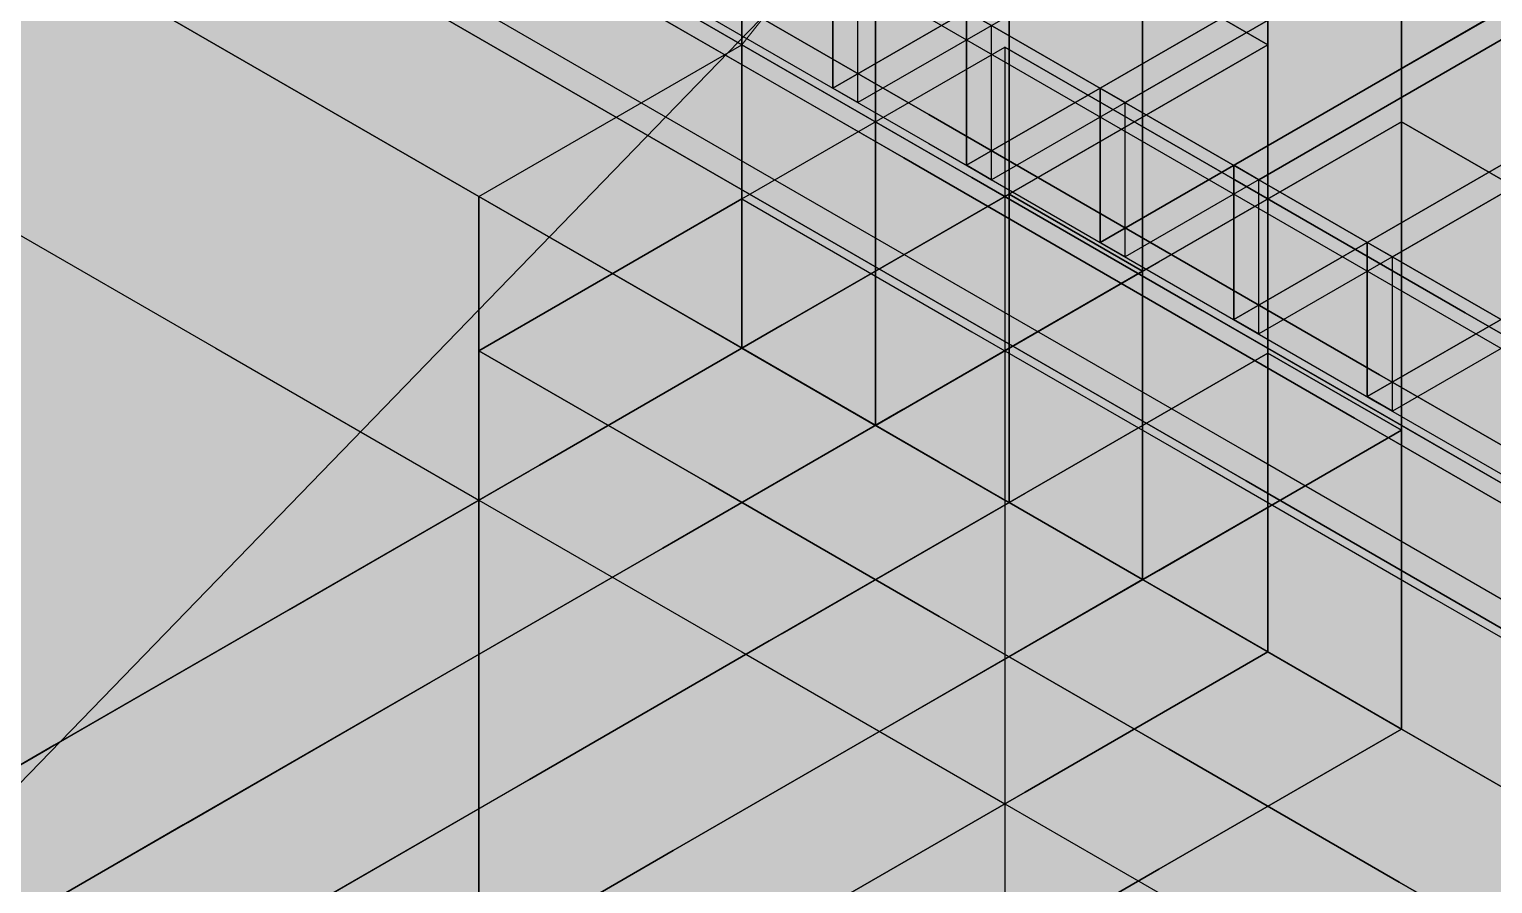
# Model space of a CAD drawing. Header units: metres. Extents: x 0 to 28.4, y 0 to 5.9.
# Drawn here: x 13.8889 to 14.1299, y 2.2618 to 2.4025 of the extents above; entities that cross this region are included whole.
import ezdxf

# ---------------------------------------------------------------- set-up
doc = ezdxf.new("R2010")
doc.units = ezdxf.units.M
doc.header["$LTSCALE"] = 0.25
doc.layers.add('ISO-ARISTAS', color=8, linetype='CONTINUOUS')
doc.layers.add('ISO-CONCRETO-SUP', color=254, linetype='CONTINUOUS', true_color=0xe8e8e8)
doc.layers.add('LLAMADAS', color=30, linetype='CONTINUOUS', lineweight=18)

msp = doc.modelspace()

# ---------------------------------------------------------------- linework, layer by layer
at = {"layer": 'ISO-ARISTAS', "color": 250}
for p, q in [((14.09282, 2.4), (14.09282, 2.44746)), ((14.09282, 2.44746), (14.09282, 2.4)), ((14.00622, 2.39746), (14.00622, 2.44492)), ((14.00622, 2.39746), (14.00622, 2.44492)), ((14.00622, 2.39746), (14.00622, 2.44492)), ((14.00622, 2.44492), (14.00622, 2.39746)), ((14.09282, 2.44473), (14.09282, 2.39696)), ((14.09282, 2.44473), (14.09282, 2.39696)), ((14.02122, 2.39284), (14.0985, 2.43746)), ((14.0985, 2.43746), (14.02122, 2.39284)), ((14.06521, 2.39284), (14.14249, 2.43746)), ((14.06521, 2.39284), (14.14249, 2.43746)), ((14.10262, 2.43508), (14.02534, 2.39046)), ((14.10262, 2.43508), (14.02534, 2.39046)), ((14.06933, 2.39046), (14.14662, 2.43508)), ((14.14662, 2.43508), (14.06933, 2.39046)), ((14.11482, 2.43476), (14.11482, 2.3873)), ((14.11482, 2.43476), (14.11482, 2.3873)), ((14.02821, 2.38476), (14.02821, 2.43222)), ((14.02821, 2.38476), (14.02821, 2.43222)), ((14.02821, 2.38476), (14.02821, 2.43222)), ((14.02821, 2.43222), (14.02821, 2.38476)), ((14.11482, 2.38426), (14.11482, 2.43203)), ((14.11482, 2.43203), (14.11482, 2.38426)), ((14.037, 2.38849), (13.96277, 2.43135)), ((13.96277, 2.43135), (14.037, 2.38849)), ((13.96277, 2.42659), (14.037, 2.38373)), ((13.96277, 2.42659), (14.037, 2.38373)), ((13.96277, 2.42659), (14.037, 2.38373)), ((13.96277, 2.42659), (14.037, 2.38373)), ((13.87631, 2.425), (13.91962, 2.4)), ((13.87631, 2.425), (13.91962, 2.4)), ((13.91962, 2.4), (13.87631, 2.425)), ((13.87631, 2.425), (13.91962, 2.4)), ((14.03287, 2.38135), (13.95864, 2.4242)), ((13.95864, 2.4242), (14.03287, 2.38135)), ((14.00622, 2.4), (13.96292, 2.425)), ((13.96292, 2.425), (14.00622, 2.4)), ((14.04321, 2.38014), (14.1205, 2.42476)), ((14.1205, 2.42476), (14.04321, 2.38014)), ((14.09282, 2.4), (14.04952, 2.425)), ((14.04952, 2.425), (14.09282, 2.4)), ((14.04952, 2.425), (14.09282, 2.4)), ((14.04952, 2.425), (14.09282, 2.4)), ((14.08721, 2.38014), (14.16449, 2.42476)), ((14.08721, 2.38014), (14.16449, 2.42476)), ((14.12462, 2.42238), (14.04734, 2.37776)), ((14.12462, 2.42238), (14.04734, 2.37776)), ((14.05021, 2.42286), (14.05021, 2.3754)), ((14.05021, 2.42286), (14.05021, 2.3754)), ((14.09133, 2.37776), (14.16862, 2.42238)), ((14.16862, 2.42238), (14.09133, 2.37776)), ((14.05021, 2.37236), (14.05021, 2.42013)), ((14.05021, 2.42013), (14.05021, 2.37236)), ((14.015, 2.37579), (13.94077, 2.41865)), ((14.015, 2.37579), (13.94077, 2.41865)), ((14.02122, 2.39284), (14.02122, 2.41824)), ((14.02122, 2.41824), (14.02122, 2.39284)), ((14.02534, 2.39046), (14.02534, 2.41586)), ((14.02534, 2.39046), (14.02534, 2.41586)), ((14.015, 2.37103), (13.94077, 2.41389)), ((13.94077, 2.41389), (14.015, 2.37103)), ((14.06521, 2.36744), (14.14249, 2.41206)), ((14.14249, 2.41206), (14.06521, 2.36744)), ((14.07221, 2.3627), (14.07221, 2.41016)), ((14.07221, 2.41016), (14.07221, 2.3627)), ((14.1092, 2.36744), (14.18649, 2.41206)), ((14.1092, 2.36744), (14.18649, 2.41206)), ((14.11123, 2.36627), (14.037, 2.40913)), ((14.037, 2.40913), (14.11123, 2.36627)), ((14.14662, 2.40968), (14.06933, 2.36506)), ((14.14662, 2.40968), (14.06933, 2.36506)), ((14.07221, 2.35966), (14.07221, 2.40743)), ((14.07221, 2.35966), (14.07221, 2.40743)), ((14.11333, 2.36506), (14.19061, 2.40968)), ((14.19061, 2.40968), (14.11333, 2.36506)), ((14.10711, 2.36389), (14.03287, 2.40675)), ((14.10711, 2.36389), (14.03287, 2.40675)), ((14.04321, 2.38014), (14.04321, 2.40554)), ((14.04321, 2.40554), (14.04321, 2.38014)), ((14.04734, 2.37776), (14.04734, 2.40316)), ((14.04734, 2.37776), (14.04734, 2.40316)), ((13.91962, 2.4), (13.96292, 2.375)), ((13.91962, 2.4), (13.96292, 2.375)), ((13.96292, 2.375), (13.91962, 2.4)), ((13.91962, 2.4), (13.96292, 2.375)), ((13.96292, 2.375), (14.00622, 2.4)), ((13.96292, 2.375), (14.00622, 2.4)), ((14.04952, 2.375), (14.00622, 2.4)), ((14.00622, 2.4), (14.04952, 2.375)), ((14.04411, 2.37813), (14.00622, 2.4)), ((14.00622, 2.4), (14.00622, 2.3746)), ((14.00622, 2.4), (14.00622, 2.3746)), ((14.00622, 2.4), (14.04411, 2.37813)), ((14.00622, 2.3746), (14.04952, 2.3996)), ((14.00622, 2.3746), (14.04952, 2.3996)), ((14.09282, 2.4), (14.04952, 2.375)), ((14.09282, 2.4), (14.04952, 2.375)), ((14.08741, 2.37773), (14.04952, 2.3996)), ((14.04952, 2.3996), (14.04952, 2.35214)), ((14.04952, 2.3996), (14.04952, 2.35214)), ((14.04952, 2.3996), (14.08741, 2.37773)), ((14.05285, 2.37692), (14.09282, 2.4)), ((14.09282, 2.4), (14.05285, 2.37692)), ((14.08721, 2.35474), (14.16449, 2.39936)), ((14.16449, 2.39936), (14.08721, 2.35474)), ((14.09282, 2.35), (14.09282, 2.4)), ((14.09282, 2.4), (14.09282, 2.35)), ((14.00622, 2.35), (14.00622, 2.39746)), ((14.00622, 2.35), (14.00622, 2.39746)), ((14.00622, 2.35), (14.00622, 2.39746)), ((14.00622, 2.39746), (14.00622, 2.35)), ((14.16862, 2.39698), (14.09133, 2.35236)), ((14.16862, 2.39698), (14.09133, 2.35236)), ((14.09282, 2.39696), (14.09282, 2.3492)), ((14.09282, 2.39696), (14.09282, 2.3492)), ((14.02534, 2.39046), (14.02122, 2.39284)), ((14.02122, 2.39284), (14.02534, 2.39046)), ((14.06521, 2.36744), (14.06521, 2.39284)), ((14.06933, 2.39046), (14.06521, 2.39284)), ((14.06933, 2.39046), (14.06521, 2.39284)), ((14.06521, 2.39284), (14.06521, 2.36744)), ((14.06933, 2.36506), (14.06933, 2.39046)), ((14.06933, 2.36506), (14.06933, 2.39046)), ((14.11123, 2.34563), (14.037, 2.38849)), ((14.037, 2.38849), (14.11123, 2.34563)), ((14.11482, 2.3873), (14.07152, 2.3623)), ((14.07152, 2.3623), (14.11482, 2.3873)), ((14.07485, 2.36422), (14.11482, 2.3873)), ((14.07485, 2.36422), (14.11482, 2.3873)), ((14.1092, 2.34204), (14.18649, 2.38666)), ((14.18649, 2.38666), (14.1092, 2.34204)), ((14.11482, 2.3873), (14.11482, 2.3373)), ((14.15674, 2.36309), (14.11482, 2.3873)), ((14.11482, 2.3873), (14.11482, 2.3373)), ((14.11482, 2.3873), (14.15674, 2.36309)), ((14.11482, 2.3873), (14.15674, 2.36309)), ((14.11482, 2.3873), (14.15674, 2.36309)), ((14.02821, 2.3373), (14.02821, 2.38476)), ((14.02821, 2.3373), (14.02821, 2.38476)), ((14.02821, 2.3373), (14.02821, 2.38476)), ((14.02821, 2.38476), (14.02821, 2.3373)), ((14.037, 2.38373), (14.11123, 2.34087)), ((14.037, 2.38373), (14.11123, 2.34087)), ((14.037, 2.38373), (14.11123, 2.34087)), ((14.037, 2.38373), (14.11123, 2.34087)), ((14.19061, 2.38428), (14.11333, 2.33966)), ((14.19061, 2.38428), (14.11333, 2.33966)), ((14.11482, 2.3365), (14.11482, 2.38426)), ((14.11482, 2.38426), (14.11482, 2.3365)), ((14.10711, 2.33849), (14.03287, 2.38135)), ((14.03287, 2.38135), (14.10711, 2.33849)), ((14.04734, 2.37776), (14.04321, 2.38014)), ((14.04321, 2.38014), (14.04734, 2.37776)), ((14.08721, 2.35474), (14.08721, 2.38014)), ((14.09133, 2.37776), (14.08721, 2.38014)), ((14.09133, 2.37776), (14.08721, 2.38014)), ((14.08721, 2.38014), (14.08721, 2.35474)), ((14.05285, 2.37692), (14.01288, 2.35385)), ((14.01288, 2.35385), (14.05285, 2.37692)), ((14.082, 2.35625), (14.04411, 2.37813)), ((14.04411, 2.37813), (14.082, 2.35625)), ((14.1253, 2.35585), (14.08741, 2.37773)), ((14.08741, 2.37773), (14.1253, 2.35585)), ((14.09133, 2.35236), (14.09133, 2.37776)), ((14.09133, 2.35236), (14.09133, 2.37776)), ((13.87631, 2.375), (13.91962, 2.35)), ((13.87631, 2.375), (13.91962, 2.35)), ((13.96292, 2.375), (14.00622, 2.35)), ((13.96292, 2.375), (14.00622, 2.35)), ((14.00622, 2.35), (13.96292, 2.375)), ((13.96292, 2.375), (14.00622, 2.35)), ((13.96292, 2.3496), (13.96292, 2.375)), ((14.00081, 2.35313), (13.96292, 2.375)), ((14.00081, 2.35313), (13.96292, 2.375)), ((13.96292, 2.375), (13.96292, 2.3496)), ((13.96292, 2.3496), (14.00622, 2.3746)), ((14.00622, 2.3746), (13.96292, 2.3496)), ((13.96292, 2.3496), (14.00622, 2.3746)), ((13.96292, 2.3496), (14.00622, 2.3746)), ((14.04952, 2.375), (14.00622, 2.35)), ((14.04952, 2.375), (14.00622, 2.35)), ((14.00622, 2.3746), (14.04411, 2.35273)), ((14.00622, 2.3746), (14.04411, 2.35273)), ((14.01072, 2.3526), (14.05021, 2.3754)), ((14.01072, 2.3526), (14.05021, 2.3754)), ((14.08923, 2.33293), (14.015, 2.37579)), ((14.08923, 2.33293), (14.015, 2.37579)), ((14.02821, 2.3627), (14.05021, 2.3754)), ((14.05021, 2.3754), (14.02821, 2.3627)), ((14.09282, 2.35), (14.04952, 2.375)), ((14.04952, 2.375), (14.09282, 2.35)), ((14.07221, 2.3627), (14.05021, 2.3754)), ((14.05021, 2.3754), (14.05021, 2.35)), ((14.05021, 2.3754), (14.05021, 2.35)), ((14.05021, 2.3754), (14.07221, 2.3627)), ((14.05021, 2.3754), (14.07221, 2.3627)), ((14.05021, 2.3754), (14.07221, 2.3627)), ((14.05021, 2.3246), (14.05021, 2.37236)), ((14.05021, 2.37236), (14.05021, 2.3246)), ((14.08923, 2.32817), (14.015, 2.37103)), ((14.015, 2.37103), (14.08923, 2.32817)), ((14.06933, 2.36506), (14.06521, 2.36744)), ((14.06521, 2.36744), (14.06933, 2.36506)), ((14.1092, 2.34204), (14.1092, 2.36744)), ((14.11333, 2.36506), (14.1092, 2.36744)), ((14.11333, 2.36506), (14.1092, 2.36744)), ((14.1092, 2.36744), (14.1092, 2.34204)), ((14.03488, 2.34115), (14.07485, 2.36422)), ((14.03488, 2.34115), (14.07485, 2.36422)), ((14.18546, 2.32341), (14.11123, 2.36627)), ((14.11123, 2.36627), (14.18546, 2.32341)), ((14.11333, 2.33966), (14.11333, 2.36506)), ((14.11333, 2.33966), (14.11333, 2.36506)), ((14.00622, 2.35), (14.02821, 2.3627)), ((14.02821, 2.3627), (14.00622, 2.35)), ((14.07152, 2.3623), (14.02821, 2.3373)), ((14.02821, 2.3373), (14.07152, 2.3623)), ((14.07221, 2.3627), (14.03272, 2.3399)), ((14.03272, 2.3399), (14.07221, 2.3627)), ((14.07221, 2.3627), (14.05021, 2.35)), ((14.07221, 2.3627), (14.05021, 2.35)), ((14.07221, 2.3373), (14.07221, 2.3627)), ((14.07221, 2.3627), (14.07221, 2.3373)), ((14.18134, 2.32103), (14.10711, 2.36389)), ((14.18134, 2.32103), (14.10711, 2.36389)), ((14.07221, 2.3119), (14.07221, 2.35966)), ((14.07221, 2.3119), (14.07221, 2.35966)), ((14.11988, 2.33438), (14.082, 2.35625)), ((14.082, 2.35625), (14.11988, 2.33438)), ((14.09133, 2.35236), (14.08721, 2.35474)), ((14.08721, 2.35474), (14.09133, 2.35236)), ((14.16318, 2.33398), (14.1253, 2.35585)), ((14.1253, 2.35585), (14.16318, 2.33398)), ((13.97123, 2.3298), (14.01072, 2.3526)), ((13.97123, 2.3298), (14.01072, 2.3526)), ((14.01288, 2.35385), (13.97291, 2.33077)), ((13.97291, 2.33077), (14.01288, 2.35385)), ((14.03869, 2.33125), (14.00081, 2.35313)), ((14.03869, 2.33125), (14.00081, 2.35313)), ((14.04411, 2.35273), (14.082, 2.33085)), ((14.04411, 2.35273), (14.082, 2.33085)), ((14.04952, 2.35214), (14.04952, 2.30468)), ((14.04952, 2.35214), (14.04952, 2.30468)), ((13.91962, 2.35), (13.96292, 2.325)), ((13.91962, 2.35), (13.96292, 2.325)), ((13.96292, 2.30214), (13.96292, 2.3496)), ((14.00081, 2.32773), (13.96292, 2.3496)), ((14.00081, 2.32773), (13.96292, 2.3496)), ((14.00081, 2.32773), (13.96292, 2.3496)), ((13.96292, 2.3496), (13.96292, 2.30214)), ((13.96292, 2.3496), (14.00081, 2.32773)), ((14.00622, 2.35), (14.04952, 2.325)), ((14.00622, 2.35), (14.04952, 2.325)), ((14.02821, 2.3373), (14.00622, 2.35)), ((14.00622, 2.35), (14.02821, 2.3373)), ((14.05021, 2.35), (14.02821, 2.3373)), ((14.05021, 2.35), (14.02821, 2.3373)), ((14.05021, 2.35), (14.05021, 2.3246)), ((14.05021, 2.35), (14.05021, 2.3246)), ((14.13612, 2.325), (14.09282, 2.35)), ((14.09282, 2.35), (14.13612, 2.325)), ((14.09282, 2.3), (14.09282, 2.35)), ((14.09282, 2.35), (14.09282, 2.3)), ((14.05021, 2.3246), (14.09282, 2.3492)), ((14.09282, 2.3492), (14.05021, 2.3246)), ((14.05285, 2.32612), (14.09282, 2.3492)), ((14.05285, 2.32612), (14.09282, 2.3492)), ((14.11482, 2.3365), (14.09282, 2.3492)), ((14.09282, 2.3492), (14.09282, 2.3)), ((14.09282, 2.3492), (14.09282, 2.3)), ((14.09282, 2.3492), (14.11482, 2.3365)), ((14.09282, 2.3492), (14.11482, 2.3365)), ((14.09282, 2.3492), (14.11482, 2.3365)), ((14.18546, 2.30278), (14.11123, 2.34563)), ((14.11123, 2.34563), (14.18546, 2.30278)), ((14.03272, 2.3399), (13.99323, 2.3171)), ((13.99323, 2.3171), (14.03272, 2.3399)), ((13.99491, 2.31807), (14.03488, 2.34115)), ((13.99491, 2.31807), (14.03488, 2.34115)), ((14.11333, 2.33966), (14.1092, 2.34204)), ((14.1092, 2.34204), (14.11333, 2.33966)), ((14.11123, 2.34087), (14.18546, 2.29801)), ((14.11123, 2.34087), (14.18546, 2.29801)), ((14.11123, 2.34087), (14.18546, 2.29801)), ((14.11123, 2.34087), (14.18546, 2.29801)), ((14.18134, 2.29563), (14.10711, 2.33849)), ((14.10711, 2.33849), (14.18134, 2.29563)), ((14.07014, 2.31309), (14.02821, 2.3373)), ((14.02821, 2.3373), (14.07014, 2.31309)), ((14.07221, 2.3119), (14.07221, 2.3373)), ((14.07221, 2.3373), (14.07221, 2.3119)), ((14.11482, 2.3365), (14.07221, 2.3119)), ((14.11482, 2.3365), (14.07221, 2.3119)), ((14.07485, 2.31342), (14.11482, 2.3365)), ((14.11482, 2.3365), (14.07485, 2.31342)), ((14.11482, 2.3373), (14.11482, 2.2873)), ((14.11482, 2.3373), (14.11482, 2.2873)), ((14.11482, 2.2873), (14.11482, 2.3365)), ((14.11482, 2.3365), (14.11482, 2.2873)), ((14.16346, 2.29008), (14.08923, 2.33293)), ((14.16346, 2.29008), (14.08923, 2.33293)), ((14.15777, 2.3125), (14.11988, 2.33438)), ((14.11988, 2.33438), (14.15777, 2.3125)), ((13.97291, 2.33077), (13.93294, 2.30769)), ((13.93294, 2.30769), (13.97291, 2.33077)), ((14.07658, 2.30938), (14.03869, 2.33125)), ((14.07658, 2.30938), (14.03869, 2.33125)), ((14.082, 2.33085), (14.11988, 2.30898)), ((14.082, 2.33085), (14.11988, 2.30898)), ((13.93174, 2.307), (13.97123, 2.3298)), ((13.93174, 2.307), (13.97123, 2.3298)), ((14.16346, 2.28531), (14.08923, 2.32817)), ((14.08923, 2.32817), (14.16346, 2.28531)), ((14.03869, 2.30585), (14.00081, 2.32773)), ((14.03869, 2.30585), (14.00081, 2.32773)), ((14.03869, 2.30585), (14.00081, 2.32773)), ((14.00081, 2.32773), (14.03869, 2.30585)), ((14.01288, 2.30305), (14.05285, 2.32612)), ((14.01288, 2.30305), (14.05285, 2.32612)), ((13.96292, 2.325), (14.00622, 2.3)), ((13.96292, 2.325), (14.00622, 2.3)), ((14.01072, 2.3018), (14.05021, 2.3246)), ((14.05021, 2.3246), (14.01072, 2.3018)), ((14.04952, 2.325), (14.09282, 2.3)), ((14.04952, 2.325), (14.09282, 2.3)), ((14.07221, 2.3119), (14.05021, 2.3246)), ((14.05021, 2.3246), (14.07221, 2.3119)), ((14.05021, 2.3246), (14.07221, 2.3119)), ((14.05021, 2.3246), (14.07221, 2.3119)), ((13.99323, 2.3171), (13.95374, 2.2943)), ((13.95374, 2.2943), (13.99323, 2.3171)), ((13.95494, 2.29499), (13.99491, 2.31807)), ((13.95494, 2.29499), (13.99491, 2.31807)), ((14.03488, 2.29035), (14.07485, 2.31342)), ((14.07485, 2.31342), (14.03488, 2.29035)), ((14.07221, 2.3119), (14.03272, 2.2891)), ((14.07221, 2.3119), (14.03272, 2.2891)), ((14.11207, 2.28889), (14.07014, 2.31309)), ((14.07014, 2.31309), (14.11207, 2.28889)), ((14.11447, 2.2875), (14.07658, 2.30938)), ((14.11447, 2.2875), (14.07658, 2.30938)), ((14.11988, 2.30898), (14.15777, 2.2871)), ((14.11988, 2.30898), (14.15777, 2.2871)), ((13.89225, 2.2842), (13.93174, 2.307)), ((13.89225, 2.2842), (13.93174, 2.307)), ((13.93294, 2.30769), (13.89297, 2.28462)), ((13.89297, 2.28462), (13.93294, 2.30769)), ((14.07658, 2.28398), (14.03869, 2.30585)), ((14.07658, 2.28398), (14.03869, 2.30585)), ((14.07658, 2.28398), (14.03869, 2.30585)), ((14.03869, 2.30585), (14.07658, 2.28398)), ((14.04952, 2.30468), (14.04952, 2.25722)), ((14.04952, 2.30468), (14.04952, 2.25722)), ((13.96292, 2.25468), (13.96292, 2.30214)), ((13.96292, 2.30214), (13.96292, 2.25468)), ((13.97123, 2.279), (14.01072, 2.3018)), ((14.01072, 2.3018), (13.97123, 2.279)), ((13.97291, 2.27997), (14.01288, 2.30305)), ((13.97291, 2.27997), (14.01288, 2.30305)), ((14.00622, 2.3), (14.04952, 2.275)), ((14.00622, 2.3), (14.04952, 2.275)), ((14.09282, 2.3), (14.05285, 2.27692)), ((14.05285, 2.27692), (14.09282, 2.3)), ((14.09282, 2.3), (14.05285, 2.27692)), ((14.09282, 2.3), (14.05285, 2.27692)), ((14.09282, 2.3), (14.11482, 2.2873)), ((14.09282, 2.3), (14.11482, 2.2873)), ((13.95374, 2.2943), (13.91425, 2.2715)), ((13.91425, 2.2715), (13.95374, 2.2943)), ((13.91497, 2.27192), (13.95494, 2.29499)), ((13.91497, 2.27192), (13.95494, 2.29499)), ((13.99491, 2.26727), (14.03488, 2.29035)), ((14.03488, 2.29035), (13.99491, 2.26727)), ((14.03272, 2.2891), (13.99323, 2.2663)), ((14.03272, 2.2891), (13.99323, 2.2663)), ((14.11482, 2.2873), (14.07485, 2.26422)), ((14.07485, 2.26422), (14.11482, 2.2873)), ((14.11482, 2.2873), (14.07485, 2.26422)), ((14.11482, 2.2873), (14.07485, 2.26422)), ((14.15399, 2.26468), (14.11207, 2.28889)), ((14.11207, 2.28889), (14.15399, 2.26468)), ((14.15236, 2.26563), (14.11447, 2.2875)), ((14.15236, 2.26563), (14.11447, 2.2875)), ((14.11482, 2.2873), (14.15674, 2.26309)), ((14.11482, 2.2873), (14.15674, 2.26309)), ((13.89297, 2.28462), (13.853, 2.26154)), ((13.853, 2.26154), (13.89297, 2.28462)), ((13.85276, 2.2614), (13.89225, 2.2842)), ((13.85276, 2.2614), (13.89225, 2.2842)), ((14.11447, 2.2621), (14.07658, 2.28398)), ((14.11447, 2.2621), (14.07658, 2.28398)), ((14.11447, 2.2621), (14.07658, 2.28398)), ((14.07658, 2.28398), (14.11447, 2.2621)), ((13.93294, 2.25689), (13.97291, 2.27997)), ((13.93294, 2.25689), (13.97291, 2.27997)), ((13.93174, 2.2562), (13.97123, 2.279)), ((13.97123, 2.279), (13.93174, 2.2562)), ((14.05285, 2.27692), (14.01288, 2.25385)), ((14.01288, 2.25385), (14.05285, 2.27692)), ((14.05285, 2.27692), (14.01288, 2.25385)), ((14.05285, 2.27692), (14.01288, 2.25385)), ((14.04952, 2.275), (14.09282, 2.25)), ((14.04952, 2.275), (14.09282, 2.25)), ((13.91425, 2.2715), (13.87476, 2.2487)), ((13.87476, 2.2487), (13.91425, 2.2715)), ((13.87499, 2.24884), (13.91497, 2.27192)), ((13.87499, 2.24884), (13.91497, 2.27192)), ((13.99323, 2.2663), (13.95374, 2.2435)), ((13.99323, 2.2663), (13.95374, 2.2435)), ((13.95494, 2.24419), (13.99491, 2.26727)), ((13.99491, 2.26727), (13.95494, 2.24419)), ((14.07485, 2.26422), (14.03488, 2.24115)), ((14.03488, 2.24115), (14.07485, 2.26422)), ((14.07485, 2.26422), (14.03488, 2.24115)), ((14.07485, 2.26422), (14.03488, 2.24115)), ((14.15236, 2.24023), (14.11447, 2.2621)), ((14.15236, 2.24023), (14.11447, 2.2621)), ((14.15236, 2.24023), (14.11447, 2.2621)), ((14.11447, 2.2621), (14.15236, 2.24023))]:
    msp.add_line(p, q, dxfattribs=at)
at = {"layer": 'ISO-CONCRETO-SUP', "true_color": 0x89847b}
for points in [[(13.87631, 2.425), (13.91962, 2.4), (13.87631, 2.475), (13.91962, 2.45)], [(13.91962, 2.4), (13.96292, 2.375), (13.91962, 2.45), (13.96292, 2.425)], [(13.87631, 2.375), (13.91962, 2.35), (13.87631, 2.425), (13.91962, 2.4)], [(13.96292, 2.375), (14.00622, 2.35), (13.96292, 2.425), (14.00622, 2.4)], [(13.91962, 2.35), (13.96292, 2.325), (13.91962, 2.4), (13.96292, 2.375)], [(14.00622, 2.35), (14.04952, 2.325), (14.00622, 2.4), (14.04952, 2.375)], [(13.96292, 2.325), (14.00622, 2.3), (13.96292, 2.375), (14.00622, 2.35)], [(14.04952, 2.325), (14.09282, 2.3), (14.04952, 2.375), (14.09282, 2.35)], [(14.00622, 2.3), (14.04952, 2.275), (14.00622, 2.35), (14.04952, 2.325)], [(14.09282, 2.3), (14.13612, 2.275), (14.09282, 2.35), (14.13612, 2.325)], [(14.04952, 2.275), (14.09282, 2.25), (14.04952, 2.325), (14.09282, 2.3)], [(14.09282, 2.25), (14.13612, 2.225), (14.09282, 2.3), (14.13612, 2.275)]]:
    msp.add_solid(points, dxfattribs=at)
at = {"layer": 'ISO-CONCRETO-SUP', "true_color": 0xa6a6a2}
for points in [[(13.87631, 2.425), (13.91962, 2.4), (13.87631, 2.475), (13.91962, 2.45)], [(13.96292, 2.425), (14.00622, 2.4), (13.96292, 2.475), (14.00622, 2.45)], [(13.87631, 2.425), (13.91962, 2.4), (13.87631, 2.47246), (13.91962, 2.44746)], [(14.04952, 2.425), (14.09282, 2.4), (14.04952, 2.47246), (14.09282, 2.44746)], [(13.96292, 2.42246), (14.00622, 2.39746), (13.96292, 2.46992), (14.00622, 2.44492)], [(14.07014, 2.40801), (14.11207, 2.38381), (14.07014, 2.45547), (14.11207, 2.43127)], [(13.91962, 2.4), (13.96292, 2.375), (13.91962, 2.45), (13.96292, 2.425)], [(14.00622, 2.4), (14.04952, 2.375), (14.00622, 2.45), (14.04952, 2.425)], [(13.91962, 2.4), (13.96292, 2.375), (13.91962, 2.44746), (13.96292, 2.42246)], [(14.11482, 2.3873), (14.15674, 2.36309), (14.11482, 2.43476), (14.15674, 2.41055)], [(14.02821, 2.38476), (14.07014, 2.36055), (14.02821, 2.43222), (14.07014, 2.40801)], [(14.11207, 2.38381), (14.15399, 2.3596), (14.11207, 2.43127), (14.15399, 2.40706)], [(13.96292, 2.375), (14.00622, 2.35), (13.96292, 2.425), (14.00622, 2.4)], [(14.04952, 2.375), (14.09282, 2.35), (14.04952, 2.425), (14.09282, 2.4)], [(13.96292, 2.375), (14.00622, 2.35), (13.96292, 2.42246), (14.00622, 2.39746)], [(14.07014, 2.36055), (14.11207, 2.33635), (14.07014, 2.40801), (14.11207, 2.38381)], [(14.00622, 2.35), (14.04952, 2.325), (14.00622, 2.4), (14.04952, 2.375)], [(14.00622, 2.3746), (14.04411, 2.35273), (14.00622, 2.4), (14.04411, 2.37813)], [(14.04952, 2.35214), (14.08741, 2.33027), (14.04952, 2.3996), (14.08741, 2.37773)], [(14.11482, 2.3373), (14.15674, 2.31309), (14.11482, 2.3873), (14.15674, 2.36309)], [(14.02821, 2.3373), (14.07014, 2.31309), (14.02821, 2.38476), (14.07014, 2.36055)], [(14.11207, 2.33635), (14.15399, 2.31214), (14.11207, 2.38381), (14.15399, 2.3596)], [(14.04411, 2.35273), (14.082, 2.33085), (14.04411, 2.37813), (14.082, 2.35625)], [(14.08741, 2.33027), (14.1253, 2.30839), (14.08741, 2.37773), (14.1253, 2.35585)], [(13.96292, 2.3496), (14.00081, 2.32773), (13.96292, 2.375), (14.00081, 2.35313)], [(14.04952, 2.325), (14.09282, 2.3), (14.04952, 2.375), (14.09282, 2.35)], [(14.07014, 2.31309), (14.11207, 2.28889), (14.07014, 2.36055), (14.11207, 2.33635)], [(14.082, 2.33085), (14.11988, 2.30898), (14.082, 2.35625), (14.11988, 2.33438)], [(14.1253, 2.30839), (14.16318, 2.28652), (14.1253, 2.35585), (14.16318, 2.33398)], [(14.00081, 2.32773), (14.03869, 2.30585), (14.00081, 2.35313), (14.03869, 2.33125)], [(14.04952, 2.30468), (14.08741, 2.28281), (14.04952, 2.35214), (14.08741, 2.33027)], [(13.96292, 2.30214), (14.00081, 2.28026), (13.96292, 2.3496), (14.00081, 2.32773)], [(14.11207, 2.28889), (14.15399, 2.26468), (14.11207, 2.33635), (14.15399, 2.31214)], [(14.11482, 2.2873), (14.15674, 2.26309), (14.11482, 2.3373), (14.15674, 2.31309)], [(14.11988, 2.30898), (14.15777, 2.2871), (14.11988, 2.33438), (14.15777, 2.3125)], [(14.03869, 2.30585), (14.07658, 2.28398), (14.03869, 2.33125), (14.07658, 2.30938)], [(14.08741, 2.28281), (14.1253, 2.26093), (14.08741, 2.33027), (14.1253, 2.30839)], [(14.00081, 2.28026), (14.03869, 2.25839), (14.00081, 2.32773), (14.03869, 2.30585)], [(14.07658, 2.28398), (14.11447, 2.2621), (14.07658, 2.30938), (14.11447, 2.2875)], [(14.1253, 2.26093), (14.16318, 2.23906), (14.1253, 2.30839), (14.16318, 2.28652)], [(14.03869, 2.25839), (14.07658, 2.23652), (14.03869, 2.30585), (14.07658, 2.28398)], [(14.04952, 2.25722), (14.08741, 2.23535), (14.04952, 2.30468), (14.08741, 2.28281)], [(13.96292, 2.25468), (14.00081, 2.23281), (13.96292, 2.30214), (14.00081, 2.28026)], [(14.11447, 2.2621), (14.15236, 2.24023), (14.11447, 2.2875), (14.15236, 2.26563)], [(14.07658, 2.23652), (14.11447, 2.21464), (14.07658, 2.28398), (14.11447, 2.2621)], [(14.08741, 2.23535), (14.1253, 2.21347), (14.08741, 2.28281), (14.1253, 2.26093)], [(14.00081, 2.23281), (14.03869, 2.21093), (14.00081, 2.28026), (14.03869, 2.25839)], [(14.11447, 2.21464), (14.15236, 2.19277), (14.11447, 2.2621), (14.15236, 2.24023)]]:
    msp.add_solid(points, dxfattribs=at)
at = {"layer": 'ISO-CONCRETO-SUP', "true_color": 0x949491}
for points in [[(14.04952, 2.42246), (14.00622, 2.39746), (14.04952, 2.46992), (14.00622, 2.44492)], [(14.07152, 2.40976), (14.02821, 2.38476), (14.07152, 2.45722), (14.02821, 2.43222)], [(14.09282, 2.4), (14.04952, 2.375), (14.09282, 2.44746), (14.04952, 2.42246)], [(14.11482, 2.3873), (14.07152, 2.3623), (14.11482, 2.43476), (14.07152, 2.40976)], [(14.04952, 2.375), (14.00622, 2.35), (14.04952, 2.42246), (14.00622, 2.39746)], [(14.07152, 2.3623), (14.02821, 2.3373), (14.07152, 2.40976), (14.02821, 2.38476)], [(14.00622, 2.3746), (13.96292, 2.3496), (14.00622, 2.4), (13.96292, 2.375)], [(14.04952, 2.35214), (14.00622, 2.32714), (14.04952, 2.3996), (14.00622, 2.3746)], [(14.09282, 2.35), (14.05285, 2.32692), (14.09282, 2.4), (14.05285, 2.37692)], [(14.11482, 2.3373), (14.07485, 2.31422), (14.11482, 2.3873), (14.07485, 2.36422)], [(14.05285, 2.32692), (14.01288, 2.30385), (14.05285, 2.37692), (14.01288, 2.35385)], [(14.00622, 2.32714), (13.96292, 2.30214), (14.00622, 2.3746), (13.96292, 2.3496)], [(14.07485, 2.31422), (14.03488, 2.29115), (14.07485, 2.36422), (14.03488, 2.34115)], [(14.01288, 2.30385), (13.97291, 2.28077), (14.01288, 2.35385), (13.97291, 2.33077)], [(14.04952, 2.30468), (14.00622, 2.27968), (14.04952, 2.35214), (14.00622, 2.32714)], [(14.09282, 2.3), (14.05285, 2.27692), (14.09282, 2.35), (14.05285, 2.32692)], [(14.03488, 2.29115), (13.99491, 2.26807), (14.03488, 2.34115), (13.99491, 2.31807)], [(14.11482, 2.2873), (14.07485, 2.26422), (14.11482, 2.3373), (14.07485, 2.31422)], [(13.97291, 2.28077), (13.93294, 2.25769), (13.97291, 2.33077), (13.93294, 2.30769)], [(14.00622, 2.27968), (13.96292, 2.25468), (14.00622, 2.32714), (13.96292, 2.30214)], [(14.05285, 2.27692), (14.01288, 2.25385), (14.05285, 2.32692), (14.01288, 2.30385)], [(13.99491, 2.26807), (13.95494, 2.24499), (13.99491, 2.31807), (13.95494, 2.29499)], [(14.07485, 2.26422), (14.03488, 2.24115), (14.07485, 2.31422), (14.03488, 2.29115)], [(13.93294, 2.25769), (13.89297, 2.23462), (13.93294, 2.30769), (13.89297, 2.28462)], [(14.01288, 2.25385), (13.97291, 2.23077), (14.01288, 2.30385), (13.97291, 2.28077)], [(14.04952, 2.25722), (14.00622, 2.23222), (14.04952, 2.30468), (14.00622, 2.27968)], [(13.95494, 2.24499), (13.91497, 2.22192), (13.95494, 2.29499), (13.91497, 2.27192)], [(14.03488, 2.24115), (13.99491, 2.21807), (14.03488, 2.29115), (13.99491, 2.26807)], [(13.89297, 2.23462), (13.853, 2.21154), (13.89297, 2.28462), (13.853, 2.26154)], [(13.97291, 2.23077), (13.93294, 2.20769), (13.97291, 2.28077), (13.93294, 2.25769)], [(14.00622, 2.23222), (13.96292, 2.20722), (14.00622, 2.27968), (13.96292, 2.25468)], [(13.91497, 2.22192), (13.87499, 2.19884), (13.91497, 2.27192), (13.87499, 2.24884)], [(13.99491, 2.21807), (13.95494, 2.19499), (13.99491, 2.26807), (13.95494, 2.24499)]]:
    msp.add_solid(points, dxfattribs=at)
at = {"layer": 'ISO-CONCRETO-SUP', "true_color": 0x424b57}
for points in [[(14.0985, 2.43746), (14.02122, 2.39284), (14.0985, 2.46286), (14.02122, 2.41824)], [(14.10262, 2.43508), (14.02534, 2.39046), (14.10262, 2.46048), (14.02534, 2.41586)], [(14.1205, 2.42476), (14.04321, 2.38014), (14.1205, 2.45016), (14.04321, 2.40554)], [(14.12462, 2.42238), (14.04734, 2.37776), (14.12462, 2.44778), (14.04734, 2.40316)], [(14.14249, 2.41206), (14.06521, 2.36744), (14.14249, 2.43746), (14.06521, 2.39284)], [(14.14662, 2.40968), (14.06933, 2.36506), (14.14662, 2.43508), (14.06933, 2.39046)], [(14.16449, 2.39936), (14.08721, 2.35474), (14.16449, 2.42476), (14.08721, 2.38014)], [(14.16862, 2.39698), (14.09133, 2.35236), (14.16862, 2.42238), (14.09133, 2.37776)], [(14.18649, 2.38666), (14.1092, 2.34204), (14.18649, 2.41206), (14.1092, 2.36744)], [(14.19061, 2.38428), (14.11333, 2.33966), (14.19061, 2.40968), (14.11333, 2.36506)]]:
    msp.add_solid(points, dxfattribs=at)
at = {"layer": 'ISO-CONCRETO-SUP', "true_color": 0x1d1d1d}
for points in [[(14.02821, 2.41016), (14.00622, 2.39746), (14.02821, 2.45762), (14.00622, 2.44492)], [(14.07221, 2.41016), (14.05021, 2.39746), (14.07221, 2.45762), (14.05021, 2.44492)], [(14.05021, 2.39746), (14.02821, 2.38476), (14.05021, 2.44492), (14.02821, 2.43222)], [(14.05021, 2.3754), (14.02821, 2.3627), (14.05021, 2.42286), (14.02821, 2.41016)], [(14.02821, 2.3627), (14.00622, 2.35), (14.02821, 2.41016), (14.00622, 2.39746)], [(14.07221, 2.3627), (14.05021, 2.35), (14.07221, 2.41016), (14.05021, 2.39746)], [(14.05021, 2.35), (14.02821, 2.3373), (14.05021, 2.39746), (14.02821, 2.38476)], [(14.05021, 2.35), (14.01072, 2.3272), (14.05021, 2.3754), (14.01072, 2.3526)], [(14.07221, 2.3373), (14.03272, 2.3145), (14.07221, 2.3627), (14.03272, 2.3399)], [(14.01072, 2.3272), (13.97123, 2.3044), (14.01072, 2.3526), (13.97123, 2.3298)], [(14.05021, 2.3246), (14.01072, 2.3018), (14.05021, 2.35), (14.01072, 2.3272)], [(14.03272, 2.3145), (13.99323, 2.2917), (14.03272, 2.3399), (13.99323, 2.3171)], [(14.07221, 2.3119), (14.03272, 2.2891), (14.07221, 2.3373), (14.03272, 2.3145)], [(13.97123, 2.3044), (13.93174, 2.2816), (13.97123, 2.3298), (13.93174, 2.307)], [(14.01072, 2.3018), (13.97123, 2.279), (14.01072, 2.3272), (13.97123, 2.3044)], [(13.99323, 2.2917), (13.95374, 2.2689), (13.99323, 2.3171), (13.95374, 2.2943)], [(14.03272, 2.2891), (13.99323, 2.2663), (14.03272, 2.3145), (13.99323, 2.2917)], [(13.93174, 2.2816), (13.89225, 2.2588), (13.93174, 2.307), (13.89225, 2.2842)], [(13.97123, 2.279), (13.93174, 2.2562), (13.97123, 2.3044), (13.93174, 2.2816)], [(13.95374, 2.2689), (13.91425, 2.2461), (13.95374, 2.2943), (13.91425, 2.2715)], [(13.99323, 2.2663), (13.95374, 2.2435), (13.99323, 2.2917), (13.95374, 2.2689)], [(13.89225, 2.2588), (13.85276, 2.236), (13.89225, 2.2842), (13.85276, 2.2614)], [(13.93174, 2.2562), (13.89225, 2.2334), (13.93174, 2.2816), (13.89225, 2.2588)], [(13.91425, 2.2461), (13.87476, 2.2233), (13.91425, 2.2715), (13.87476, 2.2487)], [(13.95374, 2.2435), (13.91425, 2.2207), (13.95374, 2.2689), (13.91425, 2.2461)]]:
    msp.add_solid(points, dxfattribs=at)
at = {"layer": 'ISO-CONCRETO-SUP', "true_color": 0x4a5461}
for points in [[(13.96277, 2.42659), (14.037, 2.38373), (13.96277, 2.45199), (14.037, 2.40913)], [(13.95864, 2.4242), (14.03287, 2.38135), (13.95864, 2.4496), (14.03287, 2.40675)], [(13.96277, 2.42659), (14.037, 2.38373), (13.96277, 2.43135), (14.037, 2.38849)], [(13.94077, 2.41389), (14.015, 2.37103), (13.94077, 2.41865), (14.015, 2.37579)], [(14.02122, 2.39284), (14.02534, 2.39046), (14.02122, 2.41824), (14.02534, 2.41586)], [(14.037, 2.38373), (14.11123, 2.34087), (14.037, 2.40913), (14.11123, 2.36627)], [(14.03287, 2.38135), (14.10711, 2.33849), (14.03287, 2.40675), (14.10711, 2.36389)], [(14.04321, 2.38014), (14.04734, 2.37776), (14.04321, 2.40554), (14.04734, 2.40316)], [(14.06521, 2.36744), (14.06933, 2.36506), (14.06521, 2.39284), (14.06933, 2.39046)], [(14.037, 2.38373), (14.11123, 2.34087), (14.037, 2.38849), (14.11123, 2.34563)], [(14.08721, 2.35474), (14.09133, 2.35236), (14.08721, 2.38014), (14.09133, 2.37776)], [(14.015, 2.37103), (14.08923, 2.32817), (14.015, 2.37579), (14.08923, 2.33293)], [(14.1092, 2.34204), (14.11333, 2.33966), (14.1092, 2.36744), (14.11333, 2.36506)], [(14.11123, 2.34087), (14.18546, 2.29801), (14.11123, 2.36627), (14.18546, 2.32341)], [(14.10711, 2.33849), (14.18134, 2.29563), (14.10711, 2.36389), (14.18134, 2.32103)], [(14.11123, 2.34087), (14.18546, 2.29801), (14.11123, 2.34563), (14.18546, 2.30278)], [(14.08923, 2.32817), (14.16346, 2.28531), (14.08923, 2.33293), (14.16346, 2.29008)]]:
    msp.add_solid(points, dxfattribs=at)
at = {"layer": 'ISO-CONCRETO-SUP', "true_color": 0xb8b8b3}
for points in [[(13.91962, 2.45), (13.96292, 2.425), (13.87631, 2.425), (13.91962, 2.4)], [(14.00622, 2.45), (14.04952, 2.425), (13.96292, 2.425), (14.00622, 2.4)], [(14.00622, 2.45), (14.04952, 2.425), (13.96625, 2.42692), (14.00955, 2.40192)], [(13.88298, 2.42885), (13.92628, 2.40385), (13.84301, 2.40577), (13.88631, 2.38077)], [(13.96625, 2.42692), (14.00955, 2.40192), (13.92628, 2.40385), (13.96958, 2.37885)], [(13.87631, 2.425), (13.91962, 2.4), (13.83634, 2.40192), (13.87964, 2.37692)], [(13.96292, 2.425), (14.00622, 2.4), (13.91962, 2.4), (13.96292, 2.375)], [(14.04952, 2.425), (14.09282, 2.4), (14.00622, 2.4), (14.04952, 2.375)], [(14.04952, 2.425), (14.09282, 2.4), (14.00955, 2.40192), (14.05285, 2.37692)], [(13.92628, 2.40385), (13.96958, 2.37885), (13.88631, 2.38077), (13.92961, 2.35577)], [(14.00955, 2.40192), (14.05285, 2.37692), (13.96958, 2.37885), (14.01288, 2.35385)], [(13.91962, 2.4), (13.96292, 2.375), (13.87964, 2.37692), (13.92295, 2.35192)], [(14.00622, 2.4), (14.04952, 2.375), (13.96292, 2.375), (14.00622, 2.35)], [(14.00622, 2.4), (14.04411, 2.37813), (13.96292, 2.375), (14.00081, 2.35313)], [(14.04952, 2.3996), (14.08741, 2.37773), (14.00622, 2.3746), (14.04411, 2.35273)], [(14.11482, 2.3873), (14.15674, 2.36309), (14.07152, 2.3623), (14.11344, 2.33809)], [(14.11482, 2.3873), (14.15674, 2.36309), (14.07485, 2.36422), (14.11677, 2.34002)], [(13.88631, 2.38077), (13.92961, 2.35577), (13.84634, 2.35769), (13.88964, 2.33269)], [(13.96958, 2.37885), (14.01288, 2.35385), (13.92961, 2.35577), (13.97291, 2.33077)], [(13.87964, 2.37692), (13.92295, 2.35192), (13.83967, 2.35385), (13.88298, 2.32885)], [(14.04411, 2.37813), (14.082, 2.35625), (14.00081, 2.35313), (14.03869, 2.33125)], [(14.08741, 2.37773), (14.1253, 2.35585), (14.04411, 2.35273), (14.082, 2.33085)], [(13.96292, 2.375), (14.00622, 2.35), (13.92295, 2.35192), (13.96625, 2.32692)], [(14.00622, 2.3746), (14.04411, 2.35273), (13.96292, 2.3496), (14.00081, 2.32773)], [(14.00622, 2.3746), (14.04411, 2.35273), (13.96292, 2.3496), (14.00081, 2.32773)], [(14.07485, 2.36422), (14.11677, 2.34002), (14.03488, 2.34115), (14.0768, 2.31694)], [(14.07152, 2.3623), (14.11344, 2.33809), (14.02821, 2.3373), (14.07014, 2.31309)], [(14.15674, 2.36309), (14.19867, 2.33889), (14.11344, 2.33809), (14.15537, 2.31389)], [(14.15674, 2.36309), (14.19867, 2.33889), (14.11677, 2.34002), (14.1587, 2.31581)], [(13.84634, 2.35769), (13.88964, 2.33269), (13.80637, 2.33462), (13.84967, 2.30962)], [(13.92961, 2.35577), (13.97291, 2.33077), (13.88964, 2.33269), (13.93294, 2.30769)], [(14.082, 2.35625), (14.11988, 2.33438), (14.03869, 2.33125), (14.07658, 2.30938)], [(14.1253, 2.35585), (14.16318, 2.33398), (14.082, 2.33085), (14.11988, 2.30898)], [(13.92295, 2.35192), (13.96625, 2.32692), (13.88298, 2.32885), (13.92628, 2.30385)], [(14.04411, 2.35273), (14.082, 2.33085), (14.00081, 2.32773), (14.03869, 2.30585)], [(14.04411, 2.35273), (14.082, 2.33085), (14.00081, 2.32773), (14.03869, 2.30585)], [(14.00622, 2.35), (14.04952, 2.325), (13.96625, 2.32692), (14.00955, 2.30192)], [(14.03488, 2.34115), (14.0768, 2.31694), (13.99491, 2.31807), (14.03683, 2.29386)], [(14.11677, 2.34002), (14.1587, 2.31581), (14.0768, 2.31694), (14.11873, 2.29273)], [(14.11344, 2.33809), (14.15537, 2.31389), (14.07014, 2.31309), (14.11207, 2.28889)], [(13.88964, 2.33269), (13.93294, 2.30769), (13.84967, 2.30962), (13.89297, 2.28462)], [(14.11988, 2.33438), (14.15777, 2.3125), (14.07658, 2.30938), (14.11447, 2.2875)], [(14.16318, 2.33398), (14.20107, 2.3121), (14.11988, 2.30898), (14.15777, 2.2871)], [(14.082, 2.33085), (14.11988, 2.30898), (14.03869, 2.30585), (14.07658, 2.28398)], [(14.082, 2.33085), (14.11988, 2.30898), (14.03869, 2.30585), (14.07658, 2.28398)], [(13.88298, 2.32885), (13.92628, 2.30385), (13.84301, 2.30577), (13.88631, 2.28077)], [(13.96625, 2.32692), (14.00955, 2.30192), (13.92628, 2.30385), (13.96958, 2.27885)], [(14.04952, 2.325), (14.09282, 2.3), (14.00955, 2.30192), (14.05285, 2.27692)], [(13.99491, 2.31807), (14.03683, 2.29386), (13.95494, 2.29499), (13.99686, 2.27079)], [(14.0768, 2.31694), (14.11873, 2.29273), (14.03683, 2.29386), (14.07876, 2.26966)], [(14.1587, 2.31581), (14.20063, 2.2916), (14.11873, 2.29273), (14.16066, 2.26853)], [(14.15537, 2.31389), (14.1973, 2.28968), (14.11207, 2.28889), (14.15399, 2.26468)], [(14.15777, 2.3125), (14.19566, 2.29063), (14.11447, 2.2875), (14.15236, 2.26563)], [(13.84967, 2.30962), (13.89297, 2.28462), (13.8097, 2.28654), (13.853, 2.26154)], [(14.11988, 2.30898), (14.15777, 2.2871), (14.07658, 2.28398), (14.11447, 2.2621)], [(14.11988, 2.30898), (14.15777, 2.2871), (14.07658, 2.28398), (14.11447, 2.2621)], [(13.92628, 2.30385), (13.96958, 2.27885), (13.88631, 2.28077), (13.92961, 2.25577)], [(14.00955, 2.30192), (14.05285, 2.27692), (13.96958, 2.27885), (14.01288, 2.25385)], [(13.95494, 2.29499), (13.99686, 2.27079), (13.91497, 2.27192), (13.95689, 2.24771)], [(14.03683, 2.29386), (14.07876, 2.26966), (13.99686, 2.27079), (14.03879, 2.24658)], [(14.11873, 2.29273), (14.16066, 2.26853), (14.07876, 2.26966), (14.12069, 2.24545)], [(14.11482, 2.2873), (14.15674, 2.26309), (14.07485, 2.26422), (14.11677, 2.24002)], [(14.15777, 2.2871), (14.19566, 2.26523), (14.11447, 2.2621), (14.15236, 2.24023)], [(14.15777, 2.2871), (14.19566, 2.26523), (14.11447, 2.2621), (14.15236, 2.24023)], [(13.88631, 2.28077), (13.92961, 2.25577), (13.84634, 2.25769), (13.88964, 2.23269)], [(13.96958, 2.27885), (14.01288, 2.25385), (13.92961, 2.25577), (13.97291, 2.23077)], [(13.91497, 2.27192), (13.95689, 2.24771), (13.87499, 2.24884), (13.91692, 2.22463)], [(13.99686, 2.27079), (14.03879, 2.24658), (13.95689, 2.24771), (13.99882, 2.2235)], [(14.07876, 2.26966), (14.12069, 2.24545), (14.03879, 2.24658), (14.08072, 2.22237)], [(14.16066, 2.26853), (14.20258, 2.24432), (14.12069, 2.24545), (14.16261, 2.22124)], [(14.07485, 2.26422), (14.11677, 2.24002), (14.03488, 2.24115), (14.0768, 2.21694)], [(14.15674, 2.26309), (14.19867, 2.23889), (14.11677, 2.24002), (14.1587, 2.21581)]]:
    msp.add_solid(points, dxfattribs=at)
at = {"layer": 'ISO-CONCRETO-SUP', "true_color": 0x989388}
for points in [[(13.91962, 2.45), (13.96292, 2.425), (13.8792, 2.42667), (13.9225, 2.40167)], [(13.8792, 2.42667), (13.9225, 2.40167), (13.83879, 2.40333), (13.88209, 2.37833)], [(13.96292, 2.425), (14.00622, 2.4), (13.9225, 2.40167), (13.9658, 2.37667)], [(13.9225, 2.40167), (13.9658, 2.37667), (13.88209, 2.37833), (13.92539, 2.35333)], [(14.00622, 2.4), (14.04952, 2.375), (13.9658, 2.37667), (14.0091, 2.35167)], [(13.88209, 2.37833), (13.92539, 2.35333), (13.84167, 2.355), (13.88497, 2.33)], [(13.9658, 2.37667), (14.0091, 2.35167), (13.92539, 2.35333), (13.96869, 2.32833)], [(13.87631, 2.375), (13.91962, 2.35), (13.8359, 2.35167), (13.8792, 2.32667)], [(14.04952, 2.375), (14.09282, 2.35), (14.0091, 2.35167), (14.05241, 2.32667)], [(13.92539, 2.35333), (13.96869, 2.32833), (13.88497, 2.33), (13.92828, 2.305)], [(13.91962, 2.35), (13.96292, 2.325), (13.8792, 2.32667), (13.9225, 2.30167)], [(14.0091, 2.35167), (14.05241, 2.32667), (13.96869, 2.32833), (14.01199, 2.30333)], [(14.09282, 2.35), (14.13612, 2.325), (14.05241, 2.32667), (14.09571, 2.30167)], [(13.88497, 2.33), (13.92828, 2.305), (13.84456, 2.30667), (13.88786, 2.28167)], [(13.96869, 2.32833), (14.01199, 2.30333), (13.92828, 2.305), (13.97158, 2.28)], [(13.8792, 2.32667), (13.9225, 2.30167), (13.83879, 2.30333), (13.88209, 2.27833)], [(14.05241, 2.32667), (14.09571, 2.30167), (14.01199, 2.30333), (14.05529, 2.27833)], [(13.96292, 2.325), (14.00622, 2.3), (13.9225, 2.30167), (13.9658, 2.27667)], [(14.13612, 2.325), (14.17942, 2.3), (14.09571, 2.30167), (14.13901, 2.27667)], [(13.92828, 2.305), (13.97158, 2.28), (13.88786, 2.28167), (13.93116, 2.25667)], [(13.9225, 2.30167), (13.9658, 2.27667), (13.88209, 2.27833), (13.92539, 2.25333)], [(14.01199, 2.30333), (14.05529, 2.27833), (13.97158, 2.28), (14.01488, 2.255)], [(14.09571, 2.30167), (14.13901, 2.27667), (14.05529, 2.27833), (14.09859, 2.25333)], [(14.00622, 2.3), (14.04952, 2.275), (13.9658, 2.27667), (14.0091, 2.25167)], [(13.88786, 2.28167), (13.93116, 2.25667), (13.84745, 2.25833), (13.89075, 2.23333)], [(13.97158, 2.28), (14.01488, 2.255), (13.93116, 2.25667), (13.97446, 2.23167)], [(13.88209, 2.27833), (13.92539, 2.25333), (13.84167, 2.255), (13.88497, 2.23)], [(14.05529, 2.27833), (14.09859, 2.25333), (14.01488, 2.255), (14.05818, 2.23)], [(13.9658, 2.27667), (14.0091, 2.25167), (13.92539, 2.25333), (13.96869, 2.22833)], [(14.04952, 2.275), (14.09282, 2.25), (14.0091, 2.25167), (14.05241, 2.22667)], [(14.13901, 2.27667), (14.18231, 2.25167), (14.09859, 2.25333), (14.1419, 2.22833)]]:
    msp.add_solid(points, dxfattribs=at)
at = {"layer": 'ISO-CONCRETO-SUP', "true_color": 0x202020}
for points in [[(14.00622, 2.39746), (14.02821, 2.38476), (14.00622, 2.44492), (14.02821, 2.43222)], [(14.05021, 2.3754), (14.07221, 2.3627), (14.05021, 2.42286), (14.07221, 2.41016)], [(14.00622, 2.35), (14.02821, 2.3373), (14.00622, 2.39746), (14.02821, 2.38476)], [(14.05021, 2.35), (14.07221, 2.3373), (14.05021, 2.3754), (14.07221, 2.3627)], [(14.05021, 2.3246), (14.07221, 2.3119), (14.05021, 2.35), (14.07221, 2.3373)]]:
    msp.add_solid(points, dxfattribs=at)
at = {"layer": 'ISO-CONCRETO-SUP', "true_color": 0xb2b2ac}
for points in [[(14.09282, 2.39696), (14.05021, 2.37236), (14.09282, 2.44473), (14.05021, 2.42013)], [(14.11482, 2.38426), (14.07221, 2.35966), (14.11482, 2.43203), (14.07221, 2.40743)], [(14.09282, 2.3492), (14.05021, 2.3246), (14.09282, 2.39696), (14.05021, 2.37236)], [(14.11482, 2.3365), (14.07221, 2.3119), (14.11482, 2.38426), (14.07221, 2.35966)], [(14.09282, 2.3), (14.05285, 2.27692), (14.09282, 2.3492), (14.05285, 2.32612)], [(14.11482, 2.2873), (14.07485, 2.26422), (14.11482, 2.3365), (14.07485, 2.31342)], [(14.05285, 2.27692), (14.01288, 2.25385), (14.05285, 2.32612), (14.01288, 2.30305)], [(14.07485, 2.26422), (14.03488, 2.24115), (14.07485, 2.31342), (14.03488, 2.29035)], [(14.01288, 2.25385), (13.97291, 2.23077), (14.01288, 2.30305), (13.97291, 2.27997)], [(14.03488, 2.24115), (13.99491, 2.21807), (14.03488, 2.29035), (13.99491, 2.26727)], [(13.97291, 2.23077), (13.93294, 2.20769), (13.97291, 2.27997), (13.93294, 2.25689)], [(13.99491, 2.21807), (13.95494, 2.19499), (13.99491, 2.26727), (13.95494, 2.24419)]]:
    msp.add_solid(points, dxfattribs=at)
at = {"layer": 'ISO-CONCRETO-SUP', "true_color": 0xc7c7c0}
for points in [[(14.09282, 2.39696), (14.11482, 2.38426), (14.09282, 2.44473), (14.11482, 2.43203)], [(14.05021, 2.37236), (14.07221, 2.35966), (14.05021, 2.42013), (14.07221, 2.40743)], [(14.09282, 2.3492), (14.11482, 2.3365), (14.09282, 2.39696), (14.11482, 2.38426)], [(14.05021, 2.3246), (14.07221, 2.3119), (14.05021, 2.37236), (14.07221, 2.35966)], [(14.09282, 2.3), (14.11482, 2.2873), (14.09282, 2.3492), (14.11482, 2.3365)]]:
    msp.add_solid(points, dxfattribs=at)
at = {"layer": 'ISO-CONCRETO-SUP', "true_color": 0x525d6b}
for points in [[(14.0985, 2.43746), (14.10262, 2.43508), (14.02122, 2.39284), (14.02534, 2.39046)], [(14.14249, 2.43746), (14.14662, 2.43508), (14.06521, 2.39284), (14.06933, 2.39046)], [(13.96277, 2.43135), (14.037, 2.38849), (13.94077, 2.41865), (14.015, 2.37579)], [(13.96277, 2.42659), (14.037, 2.38373), (13.94077, 2.41389), (14.015, 2.37103)], [(13.96277, 2.42659), (14.037, 2.38373), (13.95864, 2.4242), (14.03287, 2.38135)], [(14.1205, 2.42476), (14.12462, 2.42238), (14.04321, 2.38014), (14.04734, 2.37776)], [(14.16449, 2.42476), (14.16862, 2.42238), (14.08721, 2.38014), (14.09133, 2.37776)], [(14.14249, 2.41206), (14.14662, 2.40968), (14.06521, 2.36744), (14.06933, 2.36506)], [(14.18649, 2.41206), (14.19061, 2.40968), (14.1092, 2.36744), (14.11333, 2.36506)], [(14.037, 2.40913), (14.11123, 2.36627), (14.03287, 2.40675), (14.10711, 2.36389)], [(14.16449, 2.39936), (14.16862, 2.39698), (14.08721, 2.35474), (14.09133, 2.35236)], [(14.037, 2.38849), (14.11123, 2.34563), (14.015, 2.37579), (14.08923, 2.33293)], [(14.18649, 2.38666), (14.19061, 2.38428), (14.1092, 2.34204), (14.11333, 2.33966)], [(14.037, 2.38373), (14.11123, 2.34087), (14.015, 2.37103), (14.08923, 2.32817)], [(14.037, 2.38373), (14.11123, 2.34087), (14.03287, 2.38135), (14.10711, 2.33849)], [(14.11123, 2.36627), (14.18546, 2.32341), (14.10711, 2.36389), (14.18134, 2.32103)], [(14.11123, 2.34563), (14.18546, 2.30278), (14.08923, 2.33293), (14.16346, 2.29008)], [(14.11123, 2.34087), (14.18546, 2.29801), (14.08923, 2.32817), (14.16346, 2.28531)], [(14.11123, 2.34087), (14.18546, 2.29801), (14.10711, 2.33849), (14.18134, 2.29563)]]:
    msp.add_solid(points, dxfattribs=at)
at = {"layer": 'ISO-CONCRETO-SUP', "true_color": 0x232323}
for points in [[(14.05021, 2.3754), (14.07221, 2.3627), (14.01072, 2.3526), (14.03272, 2.3399)], [(14.05021, 2.3754), (14.07221, 2.3627), (14.02821, 2.3627), (14.05021, 2.35)], [(14.02821, 2.3627), (14.05021, 2.35), (14.00622, 2.35), (14.02821, 2.3373)], [(14.01072, 2.3526), (14.03272, 2.3399), (13.97123, 2.3298), (13.99323, 2.3171)], [(13.97123, 2.3298), (13.99323, 2.3171), (13.93174, 2.307), (13.95374, 2.2943)], [(14.05021, 2.3246), (14.07221, 2.3119), (14.01072, 2.3018), (14.03272, 2.2891)], [(13.93174, 2.307), (13.95374, 2.2943), (13.89225, 2.2842), (13.91425, 2.2715)], [(14.01072, 2.3018), (14.03272, 2.2891), (13.97123, 2.279), (13.99323, 2.2663)], [(13.89225, 2.2842), (13.91425, 2.2715), (13.85276, 2.2614), (13.87476, 2.2487)], [(13.97123, 2.279), (13.99323, 2.2663), (13.93174, 2.2562), (13.95374, 2.2435)]]:
    msp.add_solid(points, dxfattribs=at)
at = {"layer": 'ISO-CONCRETO-SUP', "true_color": 0xddddd5}
for points in [[(14.09282, 2.3492), (14.11482, 2.3365), (14.05021, 2.3246), (14.07221, 2.3119)], [(14.09282, 2.3492), (14.11482, 2.3365), (14.05285, 2.32612), (14.07485, 2.31342)], [(14.05285, 2.32612), (14.07485, 2.31342), (14.01288, 2.30305), (14.03488, 2.29035)], [(14.01288, 2.30305), (14.03488, 2.29035), (13.97291, 2.27997), (13.99491, 2.26727)], [(14.09282, 2.3), (14.11482, 2.2873), (14.05285, 2.27692), (14.07485, 2.26422)], [(13.97291, 2.27997), (13.99491, 2.26727), (13.93294, 2.25689), (13.95494, 2.24419)], [(14.05285, 2.27692), (14.07485, 2.26422), (14.01288, 2.25385), (14.03488, 2.24115)]]:
    msp.add_solid(points, dxfattribs=at)
at = {"layer": 'LLAMADAS'}
for p, q in [((14.48, 3), (14.00622, 2.4)), ((14.48, 2.89), (13.84401, 2.23365))]:
    msp.add_line(p, q, dxfattribs=at)
msp.add_solid([(14.00622, 2.4), (14.02589, 2.41249), (14.01381, 2.42204)], dxfattribs=at)

doc.saveas('drawing.dxf')
